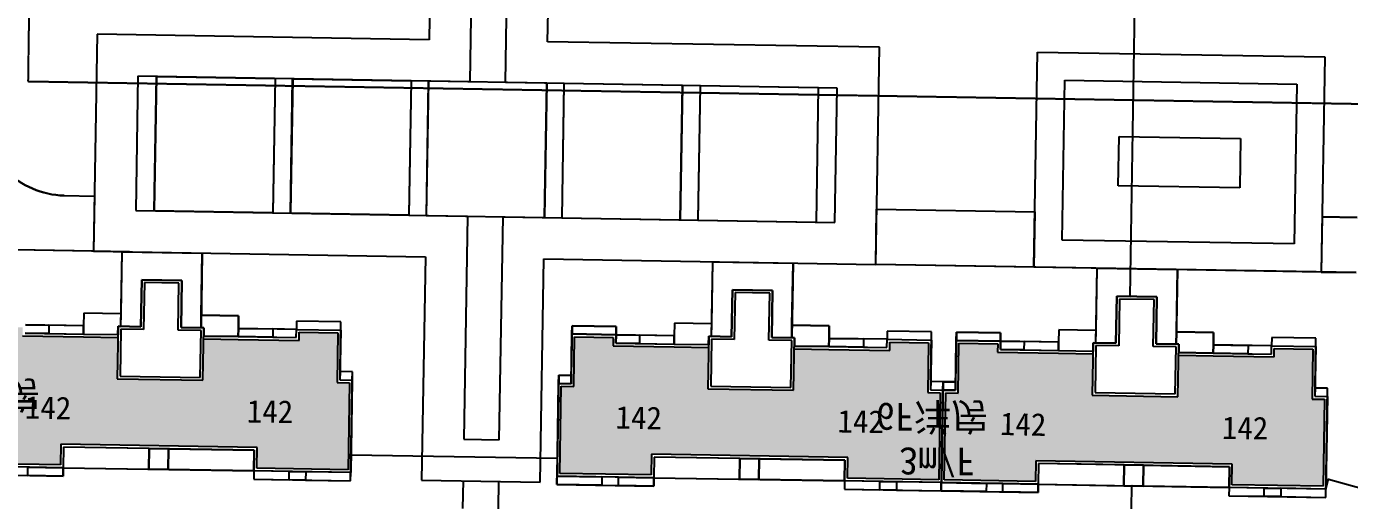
# Model space of a CAD drawing. Header units: millimetres. Extents: x -439850 to 1095597, y 3556331 to 4116172.
# Drawn here: x 542516 to 638192, y 3847535 to 3881844 of the extents above; entities that cross this region are included whole.
import ezdxf
from ezdxf.enums import TextEntityAlignment as Align

# ---------------------------------------------------------------- set-up
doc = ezdxf.new("R2010")
doc.units = ezdxf.units.MM
doc.header["$LTSCALE"] = 1000
doc.header["$MEASUREMENT"] = 0
doc.linetypes.add('DASHED', pattern=[0.75, 0.5, -0.25])
for name, color, linetype in [('18标注', 7, 'Continuous'), ('TG_SUNBUILD', 41, 'Continuous'), ('地库线', 7, 'Continuous'), ('建筑外轮廓线', 6, 'Continuous'), ('文字', 7, 'Continuous'), ('道路', 7, 'Continuous'), ('铺装', 6, 'Continuous')]:
    doc.layers.add(name, color=color, linetype=linetype)
doc.styles.add('-黑体', font='simhei.ttf')
doc.styles.add('坐标标注', font='times.ttf', dxfattribs={"width": 0.75})
doc.styles.add('样式 1', font='simhei.ttf')

msp = doc.modelspace()

# ---------------------------------------------------------------- hatches: boundary and pattern name
at = {"ltscale": 0.02, "extrusion": (0, 0, -1)}
h = msp.add_hatch(color=31, dxfattribs=at)
h.dxf.hatch_style = 1
h.paths.add_polyline_path([(-565876, 3856059), (-564976, 3856075), (-565037, 3859674), (-562237, 3859721), (-562227, 3859122), (-557828, 3859196), (-555328, 3859238), (-555277, 3856239), (-549078, 3856343), (-549129, 3859343), (-546629, 3859385), (-542230, 3859460), (-542240, 3860059), (-539441, 3860107), (-539380, 3856507), (-538480, 3856522), (-538373, 3850223), (-544972, 3850112), (-544998, 3851612), (-559196, 3851372), (-559170, 3849872), (-565769, 3849760)])
h.paths.add_polyline_path([(-557946, 3852791), (-562281, 3852740), (-562309, 3855142), (-557974, 3855193)], flags=24)
h.paths.add_polyline_path([(-541887, 3853085), (-546221, 3852989), (-546274, 3855391), (-541940, 3855487)], flags=24)
h = msp.add_hatch(color=31, dxfattribs=at)
h.dxf.hatch_style = 1
h.paths.add_polyline_path([(-608590, 3855337), (-607690, 3855353), (-607751, 3858952), (-604951, 3858999), (-604941, 3858400), (-600542, 3858474), (-598042, 3858516), (-597991, 3855517), (-591792, 3855621), (-591843, 3858621), (-589343, 3858663), (-584944, 3858738), (-584954, 3859337), (-582154, 3859385), (-582094, 3855785), (-581194, 3855801), (-581087, 3849501), (-587686, 3849390), (-587712, 3850890), (-601910, 3850650), (-601884, 3849150), (-608483, 3849038)])
h.paths.add_polyline_path([(-600660, 3852069), (-604995, 3852018), (-605023, 3854420), (-600688, 3854471)], flags=24)
h.paths.add_polyline_path([(-584601, 3852363), (-588935, 3852267), (-588988, 3854669), (-584654, 3854765)], flags=24)
h = msp.add_hatch(color=31, dxfattribs=at)
h.dxf.hatch_style = 1
h.paths.add_polyline_path([(-636386, 3854868), (-635486, 3854883), (-635547, 3858482), (-632747, 3858530), (-632737, 3857930), (-628338, 3858004), (-625838, 3858046), (-625787, 3855047), (-619588, 3855152), (-619639, 3858151), (-617139, 3858193), (-612740, 3858268), (-612750, 3858868), (-609950, 3858915), (-609890, 3855316), (-608990, 3855331), (-608883, 3849032), (-615482, 3848920), (-615508, 3850420), (-629706, 3850180), (-629680, 3848680), (-636279, 3848569)])
h.paths.add_polyline_path([(-628456, 3851599), (-632791, 3851548), (-632819, 3853950), (-628484, 3854001)], flags=24)
h.paths.add_polyline_path([(-612397, 3851893), (-616731, 3851798), (-616784, 3854199), (-612450, 3854295)], flags=24)

# ---------------------------------------------------------------- linework, layer by layer
for p, q in [((622320, 3862306), (622322, 3862306)), ((622321, 3862307), (622321, 3862305)), ((565989, 3850847), (565987, 3850847)), ((565988, 3850848), (565988, 3850846)), ((580905, 3850595), (580907, 3850595)), ((580906, 3850594), (580906, 3850596)), ((636683, 3849094), (636681, 3849095)), ((636682, 3849096), (636682, 3849094)), ((622448, 3848601), (622449, 3848603)), ((622450, 3848602), (622448, 3848602))]:
    msp.add_line(p, q)
for points in [[(622321, 3862307, 0.25, 0.25, 0), (622322, 3862306, 0, 0, 0)], [(565988, 3850848, 0.25, 0.25, 0), (565987, 3850847, 0, 0, 0)], [(580905, 3850595, 0.25, 0.25, 0), (580906, 3850595, 0, 0, 0)], [(636682, 3849095, 0.25, 0.25, 0), (636681, 3849094, 0, 0, 0)], [(622449, 3848602, 0.25, 0.25, 0), (622448, 3848603, 0, 0, 0)]]:
    msp.add_lwpolyline(points, format="xyseb")
at = {"layer": '18标注', "color": 3, "ltscale": 0.02}
for p, q in [((622321, 3862307), (622675, 3883242)), ((621360, 3862323), (622322, 3862306)), ((565956, 3848958), (565988, 3850848)), ((565988, 3850847), (580905, 3850595)), ((580874, 3848705), (580906, 3850595)), ((636476, 3848366), (636682, 3849095)), ((636682, 3849094), (663297, 3841576)), ((622112, 3828666), (622448, 3848602)), ((622474, 3848602), (622448, 3848602))]:
    msp.add_line(p, q, dxfattribs=at)
at = {"layer": 'TG_SUNBUILD', "color": 145}
for p, q in [((550850, 3863514), (550792, 3860115)), ((553749, 3863465), (550850, 3863514)), ((553692, 3860066), (553749, 3863465)), ((593564, 3862792), (593506, 3859393)), ((596463, 3862743), (593564, 3862792)), ((596406, 3859344), (596463, 3862743)), ((621360, 3862323), (621302, 3858923)), ((624259, 3862274), (621360, 3862323)), ((624202, 3858874), (624259, 3862274)), ((546658, 3861085), (546643, 3860185)), ((549358, 3861039), (546658, 3861085)), ((549343, 3860139), (549358, 3861039)), ((555157, 3860941), (555142, 3860041)), ((557857, 3860896), (555157, 3860941)), ((557841, 3859996), (557857, 3860896)), ((562051, 3860525), (562041, 3859925)), ((565250, 3860471), (562051, 3860525)), ((546643, 3860185), (542444, 3860256)), ((550792, 3860115), (549343, 3860139)), ((555142, 3860041), (553692, 3860066)), ((562041, 3859925), (557841, 3859996)), ((565190, 3856871), (565250, 3860471)), ((581968, 3860188), (581907, 3856589)), ((585167, 3860134), (581968, 3860188)), ((585157, 3859534), (585167, 3860134)), ((589372, 3860363), (589357, 3859463)), ((592072, 3860317), (589372, 3860363)), ((592056, 3859417), (592072, 3860317)), ((597871, 3860219), (597855, 3859319)), ((600570, 3860174), (597871, 3860219)), ((600555, 3859274), (600570, 3860174)), ((604765, 3859803), (604755, 3859203)), ((607964, 3859749), (604765, 3859803)), ((607903, 3856149), (607964, 3859749)), ((609764, 3859718), (609703, 3856119)), ((612963, 3859664), (609764, 3859718)), ((612953, 3859064), (612963, 3859664)), ((617168, 3859893), (617153, 3858993)), ((619868, 3859848), (617168, 3859893)), ((619852, 3858948), (619868, 3859848)), ((625667, 3859750), (625652, 3858850)), ((628366, 3859704), (625667, 3859750)), ((628351, 3858804), (628366, 3859704)), ((589357, 3859463), (585157, 3859534)), ((593506, 3859393), (592056, 3859417)), ((597855, 3859319), (596406, 3859344)), ((604755, 3859203), (600555, 3859274)), ((617153, 3858993), (612953, 3859064)), ((621302, 3858923), (619852, 3858948)), ((625652, 3858850), (624202, 3858874)), ((632551, 3858733), (628351, 3858804)), ((632561, 3859333), (632551, 3858733)), ((635760, 3859279), (632561, 3859333)), ((635699, 3855679), (635760, 3859279)), ((566089, 3856856), (565190, 3856871)), ((565956, 3848957), (566089, 3856856)), ((581007, 3856604), (580874, 3848705)), ((581907, 3856589), (581007, 3856604)), ((608803, 3856134), (607903, 3856149)), ((608803, 3856134), (608670, 3848235)), ((608670, 3848235), (608803, 3856134)), ((609703, 3856119), (608803, 3856134)), ((636599, 3855664), (635699, 3855679)), ((636466, 3847765), (636599, 3855664)), ((538160, 3849427), (545159, 3849309)), ((545159, 3849309), (545169, 3849909)), ((545169, 3849909), (558967, 3849675)), ((558967, 3849675), (558957, 3849075)), ((558957, 3849075), (565956, 3848957)), ((587873, 3848587), (587883, 3849187)), ((587883, 3849187), (601681, 3848953)), ((580874, 3848705), (587873, 3848587)), ((601681, 3848953), (601671, 3848353)), ((601671, 3848353), (608670, 3848235)), ((608670, 3848235), (615669, 3848117)), ((615669, 3848117), (615679, 3848717)), ((615679, 3848717), (629477, 3848484)), ((629477, 3848484), (629467, 3847884)), ((629467, 3847884), (636466, 3847765))]:
    msp.add_line(p, q, dxfattribs=at)
at = {"layer": '地库线', "color": 5, "linetype": 'DASHED', "ltscale": 0.005}
for p, q in [((542841, 3893677), (542626, 3877873)), ((542626, 3877873), (651328, 3876036))]:
    msp.add_line(p, q, dxfattribs=at)
at = {"layer": '建筑外轮廓线', "color": 6, "extrusion": (0, 0, -1)}
for p, q in [((550792, 3860115), (550850, 3863514)), ((550850, 3863514), (550792, 3860115)), ((550850, 3863514), (553749, 3863465)), ((553749, 3863465), (550850, 3863514)), ((553749, 3863465), (553692, 3860066)), ((553692, 3860066), (553749, 3863465)), ((593506, 3859393), (593564, 3862792)), ((593564, 3862792), (593506, 3859393)), ((593564, 3862792), (596463, 3862743)), ((596463, 3862743), (593564, 3862792)), ((596463, 3862743), (596406, 3859344)), ((596406, 3859344), (596463, 3862743)), ((621302, 3858923), (621360, 3862323)), ((621360, 3862323), (621302, 3858923)), ((621360, 3862323), (624259, 3862274)), ((624259, 3862274), (621360, 3862323)), ((624259, 3862274), (624202, 3858874)), ((624202, 3858874), (624259, 3862274)), ((542433, 3859656), (546633, 3859585)), ((546633, 3859585), (549132, 3859543)), ((549143, 3860143), (549078, 3856343)), ((549132, 3859543), (549143, 3860143)), ((549143, 3860143), (549143, 3860143)), ((549143, 3860143), (550792, 3860115)), ((550792, 3860115), (549143, 3860143)), ((553692, 3860066), (555342, 3860038)), ((555342, 3860038), (553692, 3860066)), ((555277, 3856239), (555342, 3860038)), ((555342, 3860038), (555332, 3859438)), ((555342, 3860038), (555342, 3860038)), ((555342, 3860038), (555342, 3860038)), ((562031, 3859325), (562041, 3859925)), ((562041, 3859925), (565240, 3859871)), ((565240, 3859871), (565179, 3856271)), ((581897, 3855989), (581958, 3859588)), ((581958, 3859588), (585157, 3859534)), ((555332, 3859438), (557831, 3859396)), ((557831, 3859396), (562031, 3859325)), ((585157, 3859534), (585147, 3858934)), ((585147, 3858934), (589347, 3858863)), ((589347, 3858863), (591846, 3858821)), ((591856, 3859421), (591792, 3855621)), ((591846, 3858821), (591856, 3859421)), ((591856, 3859421), (591856, 3859421)), ((591856, 3859421), (593506, 3859393)), ((593506, 3859393), (591856, 3859421)), ((596406, 3859344), (598055, 3859316)), ((598055, 3859316), (596406, 3859344)), ((597991, 3855517), (598055, 3859316)), ((598055, 3859316), (598045, 3858716)), ((598045, 3858716), (600545, 3858674)), ((598055, 3859316), (598055, 3859316)), ((598055, 3859316), (598055, 3859316)), ((600545, 3858674), (604744, 3858603)), ((604744, 3858603), (604755, 3859203)), ((604755, 3859203), (607954, 3859149)), ((607954, 3859149), (607893, 3855549)), ((609693, 3855519), (609754, 3859118)), ((609754, 3859118), (612953, 3859064)), ((612953, 3859064), (612943, 3858464)), ((619652, 3858951), (619588, 3855152)), ((619642, 3858351), (619652, 3858951)), ((619652, 3858951), (619652, 3858951)), ((619652, 3858951), (621302, 3858923)), ((621302, 3858923), (619652, 3858951)), ((624202, 3858874), (625851, 3858846)), ((625851, 3858846), (624202, 3858874)), ((625787, 3855047), (625851, 3858846)), ((625851, 3858846), (625841, 3858246)), ((625851, 3858846), (625851, 3858846)), ((625851, 3858846), (625851, 3858846)), ((632540, 3858133), (632551, 3858733)), ((632551, 3858733), (635750, 3858679)), ((635750, 3858679), (635689, 3855079)), ((612943, 3858464), (617143, 3858393)), ((617143, 3858393), (619642, 3858351)), ((625841, 3858246), (628341, 3858204)), ((628341, 3858204), (632540, 3858133)), ((549078, 3856343), (555277, 3856239)), ((565179, 3856271), (566079, 3856256)), ((566079, 3856256), (565966, 3849557)), ((580884, 3849305), (580997, 3856004)), ((580997, 3856004), (581897, 3855989)), ((591792, 3855621), (597991, 3855517)), ((607893, 3855549), (608793, 3855534)), ((608680, 3848835), (608793, 3855534)), ((608793, 3855534), (608680, 3848835)), ((608793, 3855534), (609693, 3855519)), ((619588, 3855152), (625787, 3855047)), ((635689, 3855079), (636589, 3855064)), ((636589, 3855064), (636476, 3848365)), ((545194, 3851408), (545169, 3849909)), ((558992, 3851175), (545194, 3851408)), ((558967, 3849675), (558992, 3851175)), ((558992, 3851175), (558992, 3851175)), ((545169, 3849909), (538170, 3850027)), ((587908, 3850686), (587883, 3849187)), ((601706, 3850453), (587908, 3850686)), ((601681, 3848953), (601706, 3850453)), ((601706, 3850453), (601706, 3850453)), ((615704, 3850217), (615679, 3848717)), ((629502, 3849983), (615704, 3850217)), ((545169, 3849909), (545169, 3849909)), ((565966, 3849557), (558967, 3849675)), ((587883, 3849187), (580884, 3849305)), ((587883, 3849187), (587883, 3849187)), ((629477, 3848484), (629502, 3849983)), ((629502, 3849983), (629502, 3849983)), ((608680, 3848835), (601681, 3848953)), ((615679, 3848717), (608680, 3848835)), ((615679, 3848717), (615679, 3848717)), ((636476, 3848365), (629477, 3848484))]:
    msp.add_line(p, q, dxfattribs=at)
at = {"layer": '建筑外轮廓线', "color": 8, "extrusion": (0, 0, -1)}
for p, q in [((551046, 3863311), (550989, 3859912)), ((553546, 3863269), (551046, 3863311)), ((553489, 3859869), (553546, 3863269)), ((593760, 3862589), (593703, 3859190)), ((596260, 3862547), (593760, 3862589)), ((596202, 3859147), (596260, 3862547)), ((621556, 3862119), (621499, 3858720)), ((624056, 3862077), (621556, 3862119)), ((623998, 3858678), (624056, 3862077)), ((546658, 3861085), (546643, 3860185)), ((549358, 3861039), (546658, 3861085)), ((549343, 3860139), (549358, 3861039)), ((555142, 3860041), (555157, 3860941)), ((555142, 3860041), (555157, 3860941)), ((555157, 3860941), (557857, 3860896)), ((555157, 3860941), (557857, 3860896)), ((557857, 3860896), (557841, 3859996)), ((557857, 3860896), (557841, 3859996)), ((562051, 3860525), (562041, 3859925)), ((565250, 3860471), (562051, 3860525)), ((544133, 3859627), (542433, 3859656)), ((542444, 3860256), (544143, 3860227)), ((544143, 3860227), (544133, 3859627)), ((544143, 3860227), (544133, 3859627)), ((544133, 3859627), (546633, 3859585)), ((546643, 3860185), (544143, 3860227)), ((546633, 3859585), (546643, 3860185)), ((546643, 3860185), (546633, 3859585)), ((546633, 3859585), (549132, 3859543)), ((549132, 3859543), (549143, 3860143)), ((549143, 3860143), (549343, 3860139)), ((549339, 3859939), (549282, 3856540)), ((550989, 3859912), (549339, 3859939)), ((555138, 3859841), (553489, 3859869)), ((555081, 3856442), (555138, 3859841)), ((555342, 3860038), (555142, 3860041)), ((555342, 3860038), (555142, 3860041)), ((555332, 3859438), (555342, 3860038)), ((555332, 3859438), (555342, 3860038)), ((557831, 3859396), (557841, 3859996)), ((557841, 3859996), (557831, 3859396)), ((557841, 3859996), (557831, 3859396)), ((557841, 3859996), (560341, 3859954)), ((560341, 3859954), (560331, 3859354)), ((560341, 3859954), (560331, 3859354)), ((562041, 3859925), (560341, 3859954)), ((562031, 3859325), (562041, 3859925)), ((562041, 3859925), (565240, 3859871)), ((562227, 3859122), (562237, 3859721)), ((562237, 3859721), (565037, 3859674)), ((565037, 3859674), (564976, 3856075)), ((565240, 3859871), (565250, 3860471)), ((581958, 3859588), (581968, 3860188)), ((585157, 3859534), (581958, 3859588)), ((581968, 3860188), (585167, 3860134)), ((585167, 3860134), (585157, 3859534)), ((589372, 3860363), (589357, 3859463)), ((592072, 3860317), (589372, 3860363)), ((592056, 3859417), (592072, 3860317)), ((597855, 3859319), (597871, 3860219)), ((597855, 3859319), (597871, 3860219)), ((597871, 3860219), (600570, 3860174)), ((597871, 3860219), (600570, 3860174)), ((600570, 3860174), (600555, 3859274)), ((600570, 3860174), (600555, 3859274)), ((604765, 3859803), (604755, 3859203)), ((607964, 3859749), (604765, 3859803)), ((607954, 3859149), (607964, 3859749)), ((609754, 3859118), (609764, 3859718)), ((609764, 3859718), (612963, 3859664)), ((612963, 3859664), (612953, 3859064)), ((617168, 3859893), (617153, 3858993)), ((619868, 3859848), (617168, 3859893)), ((619852, 3858948), (619868, 3859848)), ((625652, 3858850), (625667, 3859750)), ((625652, 3858850), (625667, 3859750)), ((625667, 3859750), (628366, 3859704)), ((625667, 3859750), (628366, 3859704)), ((628366, 3859704), (628351, 3858804)), ((628366, 3859704), (628351, 3858804)), ((542230, 3859460), (546629, 3859385)), ((546629, 3859385), (549129, 3859343)), ((549132, 3859543), (549132, 3859543)), ((555328, 3859238), (557828, 3859196)), ((557831, 3859396), (555332, 3859438)), ((555332, 3859438), (555332, 3859438)), ((557831, 3859396), (555332, 3859438)), ((555332, 3859438), (555332, 3859438)), ((557828, 3859196), (562227, 3859122)), ((560331, 3859354), (557831, 3859396)), ((560331, 3859354), (562031, 3859325)), ((582094, 3855785), (582154, 3859385)), ((582154, 3859385), (584954, 3859337)), ((584954, 3859337), (584944, 3858738)), ((584944, 3858738), (589343, 3858663)), ((585147, 3858934), (585157, 3859534)), ((586847, 3858905), (585147, 3858934)), ((585157, 3859534), (586857, 3859505)), ((586857, 3859505), (586847, 3858905)), ((586857, 3859505), (586847, 3858905)), ((586847, 3858905), (589347, 3858863)), ((589357, 3859463), (586857, 3859505)), ((589343, 3858663), (591843, 3858621)), ((589347, 3858863), (589357, 3859463)), ((589357, 3859463), (589347, 3858863)), ((589347, 3858863), (591846, 3858821)), ((591846, 3858821), (591856, 3859421)), ((591846, 3858821), (591846, 3858821)), ((591856, 3859421), (592056, 3859417)), ((592053, 3859218), (591995, 3855818)), ((593703, 3859190), (592053, 3859218)), ((597852, 3859119), (596202, 3859147)), ((597795, 3855720), (597852, 3859119)), ((598055, 3859316), (597855, 3859319)), ((598055, 3859316), (597855, 3859319)), ((598045, 3858716), (598055, 3859316)), ((598045, 3858716), (598055, 3859316)), ((600545, 3858674), (598045, 3858716)), ((598045, 3858716), (598045, 3858716)), ((600545, 3858674), (598045, 3858716)), ((598045, 3858716), (598045, 3858716)), ((600545, 3858674), (600555, 3859274)), ((600555, 3859274), (600545, 3858674)), ((600555, 3859274), (600545, 3858674)), ((603045, 3858632), (600545, 3858674)), ((600555, 3859274), (603055, 3859232)), ((603055, 3859232), (603045, 3858632)), ((603055, 3859232), (603045, 3858632)), ((603045, 3858632), (604744, 3858603)), ((604755, 3859203), (603055, 3859232)), ((604744, 3858603), (604755, 3859203)), ((604755, 3859203), (607954, 3859149)), ((604941, 3858400), (604951, 3858999)), ((604951, 3858999), (607751, 3858952)), ((607751, 3858952), (607690, 3855353)), ((612953, 3859064), (609754, 3859118)), ((609890, 3855316), (609950, 3858915)), ((609950, 3858915), (612750, 3858868)), ((612750, 3858868), (612740, 3858268)), ((612943, 3858464), (612953, 3859064)), ((612953, 3859064), (614653, 3859036)), ((614653, 3859036), (614643, 3858436)), ((614653, 3859036), (614643, 3858436)), ((617153, 3858993), (614653, 3859036)), ((617143, 3858393), (617153, 3858993)), ((617153, 3858993), (617143, 3858393)), ((619642, 3858351), (619652, 3858951)), ((619652, 3858951), (619852, 3858948)), ((619849, 3858748), (619792, 3855348)), ((621499, 3858720), (619849, 3858748)), ((625648, 3858650), (623998, 3858678)), ((625591, 3855250), (625648, 3858650)), ((625851, 3858846), (625652, 3858850)), ((625851, 3858846), (625652, 3858850)), ((625841, 3858246), (625851, 3858846)), ((625841, 3858246), (625851, 3858846)), ((628341, 3858204), (628351, 3858804)), ((628351, 3858804), (628341, 3858204)), ((628351, 3858804), (628341, 3858204)), ((628351, 3858804), (630851, 3858762)), ((630851, 3858762), (630841, 3858162)), ((630851, 3858762), (630841, 3858162)), ((632551, 3858733), (630851, 3858762)), ((632540, 3858133), (632551, 3858733)), ((632561, 3859333), (632551, 3858733)), ((632551, 3858733), (635750, 3858679)), ((635760, 3859279), (632561, 3859333)), ((635750, 3858679), (635760, 3859279)), ((598042, 3858516), (600542, 3858474)), ((600542, 3858474), (604941, 3858400)), ((612740, 3858268), (617139, 3858193)), ((614643, 3858436), (612943, 3858464)), ((614643, 3858436), (617143, 3858393)), ((617139, 3858193), (619639, 3858151)), ((617143, 3858393), (619642, 3858351)), ((619642, 3858351), (619642, 3858351)), ((625838, 3858046), (628338, 3858004)), ((628341, 3858204), (625841, 3858246)), ((625841, 3858246), (625841, 3858246)), ((628341, 3858204), (625841, 3858246)), ((625841, 3858246), (625841, 3858246)), ((628338, 3858004), (632737, 3857930)), ((630841, 3858162), (628341, 3858204)), ((630841, 3858162), (632540, 3858133)), ((632737, 3857930), (632747, 3858530)), ((632747, 3858530), (635547, 3858482)), ((635547, 3858482), (635486, 3854883)), ((565190, 3856871), (565179, 3856271)), ((566089, 3856856), (565190, 3856871)), ((566079, 3856256), (566089, 3856856)), ((549282, 3856540), (555081, 3856442)), ((564976, 3856075), (565876, 3856059)), ((565179, 3856271), (566079, 3856256)), ((565876, 3856059), (565769, 3849760)), ((580997, 3856004), (581007, 3856604)), ((581897, 3855989), (580997, 3856004)), ((581007, 3856604), (581907, 3856589)), ((581087, 3849501), (581194, 3855801)), ((581194, 3855801), (582094, 3855785)), ((581907, 3856589), (581897, 3855989)), ((591995, 3855818), (597795, 3855720)), ((607903, 3856149), (607893, 3855549)), ((608803, 3856134), (607903, 3856149)), ((608793, 3855534), (608803, 3856134)), ((608793, 3855534), (608803, 3856134)), ((608803, 3856134), (609703, 3856119)), ((609703, 3856119), (609693, 3855519)), ((607690, 3855353), (608590, 3855337)), ((607893, 3855549), (608793, 3855534)), ((608590, 3855337), (608483, 3849038)), ((609693, 3855519), (608793, 3855534)), ((608883, 3849032), (608990, 3855331)), ((608990, 3855331), (609890, 3855316)), ((619792, 3855348), (625591, 3855250)), ((635486, 3854883), (636386, 3854868)), ((635699, 3855679), (635689, 3855079)), ((635689, 3855079), (636589, 3855064)), ((636599, 3855664), (635699, 3855679)), ((636386, 3854868), (636279, 3848569)), ((636589, 3855064), (636599, 3855664)), ((544998, 3851612), (544972, 3850112)), ((559196, 3851372), (544998, 3851612)), ((545194, 3851408), (545169, 3849909)), ((551393, 3851304), (545194, 3851408)), ((551368, 3849804), (551393, 3851304)), ((551393, 3851304), (551368, 3849804)), ((551368, 3849804), (551393, 3851304)), ((551393, 3851304), (552793, 3851280)), ((552793, 3851280), (551393, 3851304)), ((552793, 3851280), (552768, 3849780)), ((552768, 3849780), (552793, 3851280)), ((552768, 3849780), (552793, 3851280)), ((552793, 3851280), (558992, 3851175)), ((558992, 3851175), (558967, 3849675)), ((559170, 3849872), (559196, 3851372)), ((544972, 3850112), (538373, 3850223)), ((587712, 3850890), (587686, 3849390)), ((601910, 3850650), (587712, 3850890)), ((587908, 3850686), (587883, 3849187)), ((594107, 3850582), (587908, 3850686)), ((594082, 3849082), (594107, 3850582)), ((594107, 3850582), (594082, 3849082)), ((594082, 3849082), (594107, 3850582)), ((594107, 3850582), (595507, 3850558)), ((595507, 3850558), (594107, 3850582)), ((595507, 3850558), (595482, 3849058)), ((595482, 3849058), (595507, 3850558)), ((595482, 3849058), (595507, 3850558)), ((595507, 3850558), (601706, 3850453)), ((601706, 3850453), (601681, 3848953)), ((601884, 3849150), (601910, 3850650)), ((615508, 3850420), (615482, 3848920)), ((629706, 3850180), (615508, 3850420)), ((615704, 3850217), (615679, 3848717)), ((621903, 3850112), (615704, 3850217)), ((621878, 3848612), (621903, 3850112)), ((621903, 3850112), (621878, 3848612)), ((621878, 3848612), (621903, 3850112)), ((621903, 3850112), (623303, 3850088)), ((623303, 3850088), (621903, 3850112)), ((623303, 3850088), (623278, 3848588)), ((623278, 3848588), (623303, 3850088)), ((623278, 3848588), (623303, 3850088)), ((623303, 3850088), (629502, 3849983)), ((629680, 3848680), (629706, 3850180)), ((541409, 3849372), (542609, 3849352)), ((542619, 3849952), (541420, 3849972)), ((542609, 3849352), (542619, 3849952)), ((542609, 3849352), (542619, 3849952)), ((545159, 3849309), (542609, 3849352)), ((542619, 3849952), (545169, 3849909)), ((545169, 3849909), (545159, 3849309)), ((545169, 3849909), (551368, 3849804)), ((552768, 3849780), (551368, 3849804)), ((551368, 3849804), (552768, 3849780)), ((558967, 3849675), (552768, 3849780)), ((558967, 3849675), (558957, 3849075)), ((558957, 3849075), (561507, 3849032)), ((561517, 3849632), (558967, 3849675)), ((565769, 3849760), (559170, 3849872)), ((561507, 3849032), (561517, 3849632)), ((561507, 3849032), (561517, 3849632)), ((561517, 3849632), (562717, 3849612)), ((562717, 3849612), (562706, 3849012)), ((562717, 3849612), (562706, 3849012)), ((565966, 3849557), (562717, 3849612)), ((565956, 3848957), (565966, 3849557)), ((580874, 3848705), (580884, 3849305)), ((580884, 3849305), (584133, 3849250)), ((587686, 3849390), (581087, 3849501)), ((584133, 3849250), (584123, 3848650)), ((584133, 3849250), (584123, 3848650)), ((585333, 3849230), (584133, 3849250)), ((585323, 3848630), (585333, 3849230)), ((585323, 3848630), (585333, 3849230)), ((585333, 3849230), (587883, 3849187)), ((587883, 3849187), (587873, 3848587)), ((587883, 3849187), (594082, 3849082)), ((595482, 3849058), (594082, 3849082)), ((594082, 3849082), (595482, 3849058)), ((601681, 3848953), (595482, 3849058)), ((608483, 3849038), (601884, 3849150)), ((629502, 3849983), (629477, 3848484)), ((562706, 3849012), (561507, 3849032)), ((562706, 3849012), (565956, 3848957)), ((584123, 3848650), (580874, 3848705)), ((584123, 3848650), (585323, 3848630)), ((587873, 3848587), (585323, 3848630)), ((601681, 3848953), (601671, 3848353)), ((601671, 3848353), (604220, 3848310)), ((604230, 3848910), (601681, 3848953)), ((604220, 3848310), (604230, 3848910)), ((604220, 3848310), (604230, 3848910)), ((605420, 3848290), (604220, 3848310)), ((604230, 3848910), (605430, 3848890)), ((605430, 3848890), (605420, 3848290)), ((605430, 3848890), (605420, 3848290)), ((605420, 3848290), (608670, 3848235)), ((608680, 3848835), (605430, 3848890)), ((608670, 3848235), (608680, 3848835)), ((608670, 3848235), (608680, 3848835)), ((611919, 3848180), (608670, 3848235)), ((608680, 3848835), (611929, 3848780)), ((615482, 3848920), (608883, 3849032)), ((611929, 3848780), (611919, 3848180)), ((611929, 3848780), (611919, 3848180)), ((611919, 3848180), (613119, 3848160)), ((613129, 3848760), (611929, 3848780)), ((613119, 3848160), (613129, 3848760)), ((613119, 3848160), (613129, 3848760)), ((615669, 3848117), (613119, 3848160)), ((613129, 3848760), (615679, 3848717)), ((615679, 3848717), (615669, 3848117)), ((615679, 3848717), (621878, 3848612)), ((623278, 3848588), (621878, 3848612)), ((621878, 3848612), (623278, 3848588)), ((629477, 3848484), (623278, 3848588)), ((629477, 3848484), (629467, 3847884)), ((632027, 3848440), (629477, 3848484)), ((636279, 3848569), (629680, 3848680)), ((632016, 3847841), (632027, 3848440)), ((632016, 3847841), (632027, 3848440)), ((632027, 3848440), (633226, 3848420)), ((633226, 3848420), (633216, 3847820)), ((633226, 3848420), (633216, 3847820)), ((636476, 3848365), (633226, 3848420)), ((636466, 3847765), (636476, 3848365)), ((629467, 3847884), (632016, 3847841)), ((633216, 3847820), (632016, 3847841)), ((633216, 3847820), (636466, 3847765))]:
    msp.add_line(p, q, dxfattribs=at)
at = {"layer": '道路', "color": 145, "ltscale": 0.02, "extrusion": (0, 0, -1)}
for p, q in [((571866, 3895003), (571627, 3880884)), ((571866, 3895003), (571627, 3880884)), ((580199, 3880739), (580438, 3894858)), ((580199, 3880739), (580438, 3894858)), ((574815, 3891953), (574576, 3877833)), ((577149, 3877790), (577387, 3891909)), ((547631, 3881289), (547365, 3865574)), ((547631, 3881289), (547365, 3865574)), ((571627, 3880884), (547631, 3881289)), ((571627, 3880884), (547631, 3881289)), ((604195, 3880333), (580199, 3880739)), ((604195, 3880333), (580199, 3880739)), ((603930, 3864618), (604195, 3880333)), ((603930, 3864618), (604195, 3880333)), ((615366, 3864424), (615629, 3879986)), ((615629, 3879986), (636408, 3879635)), ((636408, 3879635), (636145, 3864073)), ((550580, 3878239), (550415, 3868522)), ((574576, 3877833), (550580, 3878239)), ((551759, 3868500), (551923, 3878216)), ((551923, 3878216), (560495, 3878072)), ((560495, 3878072), (560331, 3868355)), ((561602, 3868333), (561766, 3878050)), ((561766, 3878050), (570338, 3877905)), ((570338, 3877905), (570174, 3868189)), ((571577, 3877884), (571412, 3868168)), ((580148, 3877739), (571577, 3877884)), ((601145, 3877384), (577149, 3877790)), ((579984, 3868023), (580148, 3877739)), ((617400, 3866390), (617595, 3877953)), ((617595, 3877953), (634374, 3877669)), ((581387, 3877718), (581223, 3868002)), ((589958, 3877574), (581387, 3877718)), ((589794, 3867857), (589958, 3877574)), ((591230, 3877552), (591066, 3867835)), ((599801, 3877407), (591230, 3877552)), ((599637, 3867691), (599801, 3877407)), ((600981, 3867668), (601145, 3877384)), ((634374, 3877669), (634179, 3866107)), ((621467, 3870322), (621527, 3873886)), ((621527, 3873886), (630307, 3873737)), ((630307, 3873737), (630247, 3870174)), ((630247, 3870174), (621467, 3870322)), ((545237, 3869610), (547433, 3869573)), ((550415, 3868522), (574412, 3868117)), ((560331, 3868355), (551759, 3868500)), ((570174, 3868189), (561602, 3868333)), ((603997, 3868617), (615434, 3868424)), ((571412, 3868168), (579984, 3868023)), ((574412, 3868117), (574139, 3851970)), ((576711, 3851926), (576984, 3868073)), ((576984, 3868073), (600981, 3867668)), ((581223, 3868002), (589794, 3867857)), ((591066, 3867835), (599637, 3867691)), ((636212, 3868072), (638744, 3868030)), ((634179, 3866107), (617400, 3866390)), ((549969, 3865530), (513025, 3866154)), ((547365, 3865574), (571362, 3865168)), ((547365, 3865574), (571362, 3865168)), ((549358, 3861039), (549434, 3865539)), ((555157, 3860941), (555233, 3865441)), ((571362, 3865168), (571089, 3849021)), ((571362, 3865168), (571089, 3849021)), ((579660, 3848876), (579933, 3865023)), ((579660, 3848876), (579933, 3865023)), ((579933, 3865023), (603930, 3864618)), ((579933, 3865023), (603930, 3864618)), ((592072, 3860317), (592148, 3864817)), ((597871, 3860219), (597947, 3864719)), ((638676, 3864030), (603930, 3864618)), ((636145, 3864073), (615366, 3864424)), ((619868, 3859848), (619944, 3864347)), ((625667, 3859750), (625743, 3864249)), ((574139, 3851970), (576711, 3851926)), ((571089, 3849021), (579660, 3848876)), ((571089, 3849021), (579660, 3848876)), ((574088, 3848970), (574055, 3846970)), ((576661, 3848927), (576627, 3846927))]:
    msp.add_line(p, q, dxfattribs=at)
msp.add_arc((-545338, 3875609), 6000, 270.96833, 0.96834, dxfattribs=at)
at = {"layer": '铺装', "ltscale": 0.02}
for p, q in [((571866, 3895003), (571627, 3880884)), ((580199, 3880739), (580438, 3894858)), ((574815, 3891953), (574576, 3877833)), ((577149, 3877790), (577387, 3891909)), ((547631, 3881289), (547365, 3865574)), ((571627, 3880884), (547631, 3881289)), ((604195, 3880333), (580199, 3880739)), ((603930, 3864618), (604195, 3880333)), ((615366, 3864424), (615629, 3879986)), ((615629, 3879986), (636408, 3879635)), ((636408, 3879635), (636145, 3864073)), ((550580, 3878239), (550415, 3868522)), ((574576, 3877833), (550580, 3878239)), ((551923, 3878216), (551760, 3868540)), ((560495, 3878072), (560331, 3868395)), ((561767, 3878050), (561603, 3868374)), ((570338, 3877905), (570174, 3868229)), ((571576, 3877844), (571413, 3868168)), ((601145, 3877384), (577149, 3877790)), ((580148, 3877739), (579985, 3868063)), ((617400, 3866390), (617595, 3877953)), ((617595, 3877953), (634374, 3877669)), ((581386, 3877678), (581223, 3868002)), ((589958, 3877533), (589794, 3867857)), ((591230, 3877552), (591067, 3867876)), ((600981, 3867668), (601145, 3877384)), ((634374, 3877669), (634179, 3866107)), ((621467, 3870322), (621527, 3873886)), ((621527, 3873886), (630307, 3873737)), ((630307, 3873737), (630247, 3870174)), ((630247, 3870174), (621467, 3870322)), ((545237, 3869610), (547433, 3869573)), ((547433, 3869573), (547365, 3865574)), ((550415, 3868522), (574412, 3868117)), ((603930, 3864618), (603997, 3868617)), ((603997, 3868617), (615434, 3868424)), ((615434, 3868424), (615355, 3864424)), ((574412, 3868117), (574139, 3851970)), ((576711, 3851926), (576984, 3868073)), ((576984, 3868073), (600981, 3867668)), ((636212, 3868072), (636145, 3864073)), ((638744, 3868030), (636212, 3868072)), ((634179, 3866107), (617400, 3866390)), ((547365, 3865574), (513025, 3866154)), ((547365, 3865574), (571362, 3865168)), ((549343, 3860139), (549434, 3865539)), ((549434, 3865539), (555233, 3865441)), ((555233, 3865441), (555142, 3860041)), ((571362, 3865168), (571089, 3849021)), ((579660, 3848876), (579933, 3865023)), ((579933, 3865023), (603930, 3864618)), ((592056, 3859417), (592148, 3864817)), ((592148, 3864817), (597947, 3864719)), ((597947, 3864719), (597855, 3859319)), ((615355, 3864424), (603930, 3864618)), ((636145, 3864073), (615366, 3864424)), ((619852, 3858948), (619944, 3864347)), ((619944, 3864347), (625756, 3864249)), ((550850, 3863514), (550792, 3860115)), ((553749, 3863465), (550850, 3863514)), ((553692, 3860066), (553749, 3863465)), ((625756, 3864249), (625652, 3858850)), ((636145, 3864073), (638676, 3864030)), ((593563, 3862785), (593506, 3859393)), ((596463, 3862743), (593563, 3862785)), ((596406, 3859344), (596463, 3862743)), ((621360, 3862323), (621302, 3858923)), ((624259, 3862274), (621360, 3862323)), ((624202, 3858874), (624259, 3862274)), ((550792, 3860115), (549343, 3860139)), ((555142, 3860041), (553692, 3860066)), ((593506, 3859393), (592056, 3859417)), ((597855, 3859319), (596406, 3859344)), ((621302, 3858923), (619852, 3858948)), ((625652, 3858850), (624202, 3858874)), ((574139, 3851970), (576711, 3851926)), ((571089, 3849021), (579660, 3848876))]:
    msp.add_line(p, q, dxfattribs=at)
msp.add_arc((545338, 3875609), 6000, 179.03166, 269.03167, dxfattribs=at)

# ---------------------------------------------------------------- texts
at = {"layer": '18标注', "color": 3, "style": '坐标标注', "width": 0.75}
for s, rotation, p in [('20939.23', 89.03166, (622497, 3872773)), ('14919.90', 359.03166, (573445, 3850722))]:
    msp.add_text(s, height=1, rotation=rotation, dxfattribs=at).set_placement(p)
at = {"layer": '建筑外轮廓线', "color": 3, "extrusion": (0, 0, -1), "style": '样式 1', "text_generation_flag": 4}
for rotation, p in [(181.26582, (-544081, 3854257)), (180.67086, (-560128, 3853985)), (181.26582, (-586795, 3853535)), (180.67086, (-602841, 3853263)), (181.26582, (-614591, 3853065)), (180.67086, (-630637, 3852793))]:
    msp.add_text('142', height=1638.4, rotation=rotation, dxfattribs=at).set_placement(p, align=Align.MIDDLE_CENTER)
at = {"layer": '文字', "ltscale": 0.02, "style": '-黑体', "text_generation_flag": 4}
for s, p in [('6F洋房', (535384, 3856180)), ('6F洋房', (603948, 3854599)), ('3m/F', (605642, 3851367))]:
    msp.add_text(s, height=2000, dxfattribs=at).set_placement(p)

doc.saveas('drawing.dxf')
